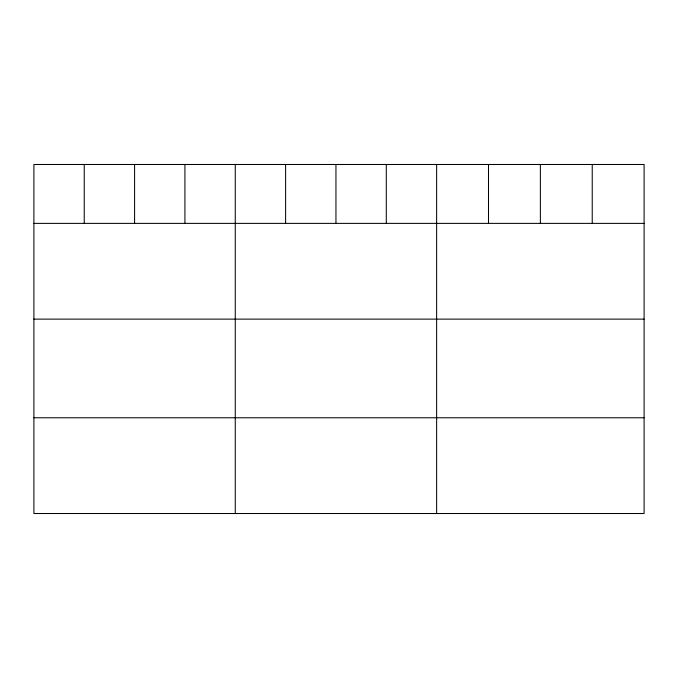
<?xml version="1.0" encoding="UTF-8"?>
<svg xmlns="http://www.w3.org/2000/svg" width="678" height="678" viewBox="0 0 678 678"><rect width="100%" height="100%" fill="white"/><g stroke="black" fill="none" stroke-linecap="round" stroke-linejoin="round"><path stroke-width="1.02" d="M644.1 223.376L644.1 513.517L33.9 513.517L33.9 164.483L644.1 164.483L644.1 223.376L33.9 223.376M33.9 319.126L644.1 319.126M33.9 417.775L644.1 417.775M592.233 164.483L592.233 223.376M540.366 164.483L540.366 223.376M488.499 164.483L488.499 223.376M436.632 164.483L436.632 513.517M386.291 164.483L386.291 223.376M335.949 164.483L335.949 223.376M285.608 164.483L285.608 223.376M235.266 164.483L235.266 513.517M184.924 164.483L184.924 223.376M134.583 164.483L134.583 223.376M84.242 164.483L84.242 223.376"/></g></svg>
